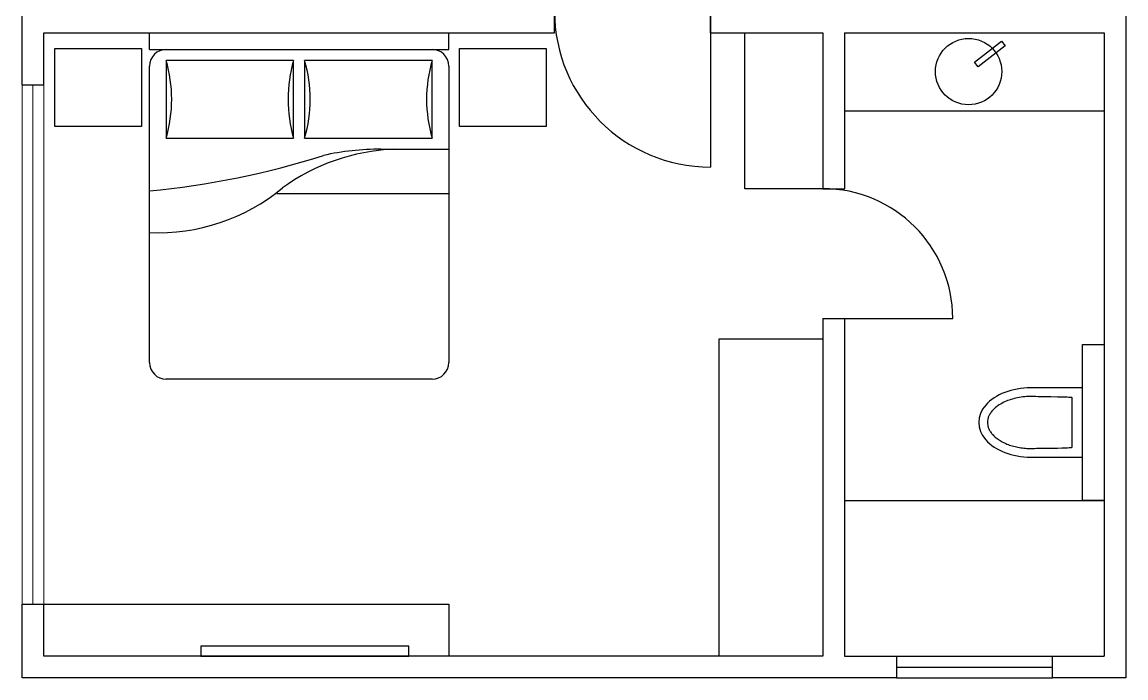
# Model space of a CAD drawing. Header units: inches. Extents: x 0 to 6375, y 0 to 10100.
# Drawn here: x 0 to 6375, y 0 to 3787 of the extents above; entities that cross this region are included whole.
import ezdxf

# ---------------------------------------------------------------- set-up
doc = ezdxf.new("R2010")
doc.units = ezdxf.units.IN
doc.header["$MEASUREMENT"] = 0
doc.layers.add('KMBD Elevation', color=7, linetype='Continuous', lineweight=0)
doc.layers.add('KMBD Walls', color=5, linetype='Continuous', lineweight=30)

msp = doc.modelspace()

# ---------------------------------------------------------------- linework, layer by layer
for p, q in [((3975, 3850), (3975, 2950)), ((4750, 3275), (6250, 3275)), ((4625, 2075), (5375, 2075)), ((4750, 1025), (6250, 1025)), ((5050, 125), (5950, 125)), ((5050, 62.5), (5950, 62.5)), ((5050, 0), (5950, 0))]:
    msp.add_line(p, q)
at = {"color": 0, "linetype": 'ByBlock'}
for p, q in [((736, 3629), (736, 3725)), ((736, 3725), (2464, 3725)), ((2464, 3629), (2464, 3725)), ((736, 3629), (2464, 3629)), ((736, 1821), (736, 3533)), ((1568, 3565), (832, 3565)), ((832, 3565), (832, 3117)), ((1568, 3117), (1568, 3565)), ((1632, 3565), (1632, 3117)), ((2368, 3565), (1632, 3565)), ((2368, 3117), (2368, 3565)), ((2464, 3533), (2464, 1821)), ((832, 3117), (1568, 3117)), ((1632, 3117), (2368, 3117)), ((2072.3, 3053), (2464, 3053)), ((1472, 2797), (2464, 2797)), ((2368, 1725), (832, 1725))]:
    msp.add_line(p, q, dxfattribs=at)
for points in [[(4625, 2825), (4175, 2825), (4175, 3725)], [(4625, 125), (4025, 125), (4025, 1958.2), (4625, 1958.2), (4625, 125)], [(6250, 1025), (6125, 1025), (6125, 1925), (6250, 1925)], [(5825, 1275), (6125, 1275), (6125, 1675), (5825, 1675)], [(6065.1, 1332.1), (6065.1, 1617.9)], [(125, 425), (2464, 425), (2464, 125)]]:
    msp.add_lwpolyline(points)
for points in [[(189.3, 3634.2), (689.3, 3634.2), (689.3, 3184.2), (189.3, 3184.2)], [(2526.8, 3634.2), (3026.8, 3634.2), (3026.8, 3184.2), (2526.8, 3184.2)], [(5657.2, 3676.5), (5677.9, 3649.8), (5521.6, 3528.5), (5500.9, 3555.2)], [(1033.3, 125), (2233.3, 125), (2233.3, 184), (1033.3, 184)]]:
    msp.add_lwpolyline(points, close=True)
msp.add_circle((5466.3, 3501.2), 191.5)
for centre, radius, start, end in [((3975, 3850), 900, 180, 270), ((4625, 2075), 750, 0, 90)]:
    msp.add_arc(centre, radius, start, end)
for centre, radius, start, end in [((832, 3533), 96, 90, 180), ((2368, 3533), 96, 0, 90), ((64, 3341), 800, 343.72413, 16.27587), ((2336, 3341), 800, 163.72413, 196.27587), ((864, 3341), 800, 343.72413, 16.27587), ((3136, 3341), 800, 163.72413, 196.27587), ((289.6, 7571.1), 4779.8, 275.35147, 287.68285), ((2196.1, 1877.8), 1176.4, 92.54667, 126.04177), ((2071.8, 1516.9), 1536.1, 89.97202, 102.46206), ((784, 3701), 1130.8, 267.56514, 309.55123), ((832, 1821), 96, 180, 270), ((2368, 1821), 96, 270, 0)]:
    msp.add_arc(centre, radius, start, end, dxfattribs=at)
msp.add_ellipse((5825, 1475), major_axis=(-300, 0), ratio=0.666667, start_param=4.712389, end_param=7.853982)
msp.add_open_spline([(6065.1, 1617.9), (6057.2, 1619.5), (6049.2, 1620.7), (5861.5, 1623.6), (5847.4, 1624.6), (5818.9, 1625.2), (5804.6, 1624.7), (5776.4, 1622.3), (5762.5, 1620.3), (5735.4, 1614.9), (5722.3, 1611.5), (5697.2, 1603.4), (5685.3, 1598.8), (5663, 1588.4), (5652.6, 1582.6), (5635.4, 1571.4), (5628.2, 1566.1), (5615.1, 1555.1), (5609.3, 1549.4), (5599.1, 1537.9), (5594.7, 1532.1), (5587.4, 1520.5), (5584.4, 1514.8), (5579.6, 1503.3), (5577.9, 1497.7), (5575.6, 1486.5), (5575, 1481), (5575, 1469.9), (5575.5, 1464.4), (5577.7, 1453.2), (5579.3, 1447.6), (5583.9, 1436.1), (5586.9, 1430.4), (5594.1, 1418.8), (5598.4, 1413), (5608.5, 1401.5), (5614.2, 1395.8), (5627.1, 1384.7), (5634.2, 1379.4), (5649.7, 1369.2), (5658.1, 1364.3), (5676.1, 1355.4), (5685.6, 1351.2), (5705.5, 1343.7), (5716, 1340.4), (5737.6, 1334.7), (5748.7, 1332.3), (5771.4, 1328.4), (5783, 1327), (5806.5, 1325.3), (5818.3, 1324.9), (5841.9, 1325.2), (5853.7, 1325.9), (6042.5, 1328.2), (6054, 1329.9), (6065.1, 1332.1)], degree=3, knots=[4.428595, 4.428595, 4.428595, 4.428595, 4.521718, 4.521718, 4.681946, 4.681946, 4.842175, 4.842175, 5.002403, 5.002403, 5.162632, 5.162632, 5.32286, 5.32286, 5.483089, 5.483089, 5.615862, 5.615862, 5.748636, 5.748636, 5.88141, 5.88141, 6.014184, 6.014184, 6.146958, 6.146958, 6.279732, 6.279732, 6.412506, 6.412506, 6.545279, 6.545279, 6.678053, 6.678053, 6.810827, 6.810827, 6.943601, 6.943601, 7.076375, 7.076375, 7.209149, 7.209149, 7.341922, 7.341922, 7.474696, 7.474696, 7.60747, 7.60747, 7.740244, 7.740244, 7.873018, 7.873018, 8.005792, 8.005792, 8.137776, 8.137776, 8.137776, 8.137776])
at = {"layer": 'KMBD Elevation'}
for p, q in [((0, 3425), (0, 425)), ((62.5, 3425), (62.5, 425)), ((125, 3425), (125, 425))]:
    msp.add_line(p, q, dxfattribs=at)
at = {"layer": 'KMBD Walls', "color": 7}
for p, q in [((6375, 10100), (6375, 0)), ((0, 3425), (0, 4450)), ((3075, 3725), (3075, 3850)), ((3975, 3725), (3975, 3850)), ((125, 3725), (3075, 3725)), ((125, 3425), (125, 3725)), ((3975, 3725), (4625, 3725)), ((4625, 3725), (4625, 2825)), ((4750, 3725), (4750, 2825)), ((4750, 3725), (6250, 3725)), ((0, 3425), (125, 3425)), ((4625, 2825), (4750, 2825)), ((4625, 2075), (4625, 125)), ((4625, 2075), (4750, 2075)), ((4750, 2075), (4750, 125)), ((0, 0), (0, 425)), ((0, 425), (125, 425)), ((4750, 125), (5050, 125)), ((5050, 125), (5050, 0)), ((5950, 0), (5950, 125)), ((5950, 125), (6250, 125)), ((5050, 0), (0, 0)), ((6375, 0), (5950, 0))]:
    msp.add_line(p, q, dxfattribs=at)
for points in [[(6250, 3725), (6250, 125)], [(4625, 125), (125, 125), (125, 425)]]:
    msp.add_lwpolyline(points, dxfattribs=at)

doc.saveas('drawing.dxf')
